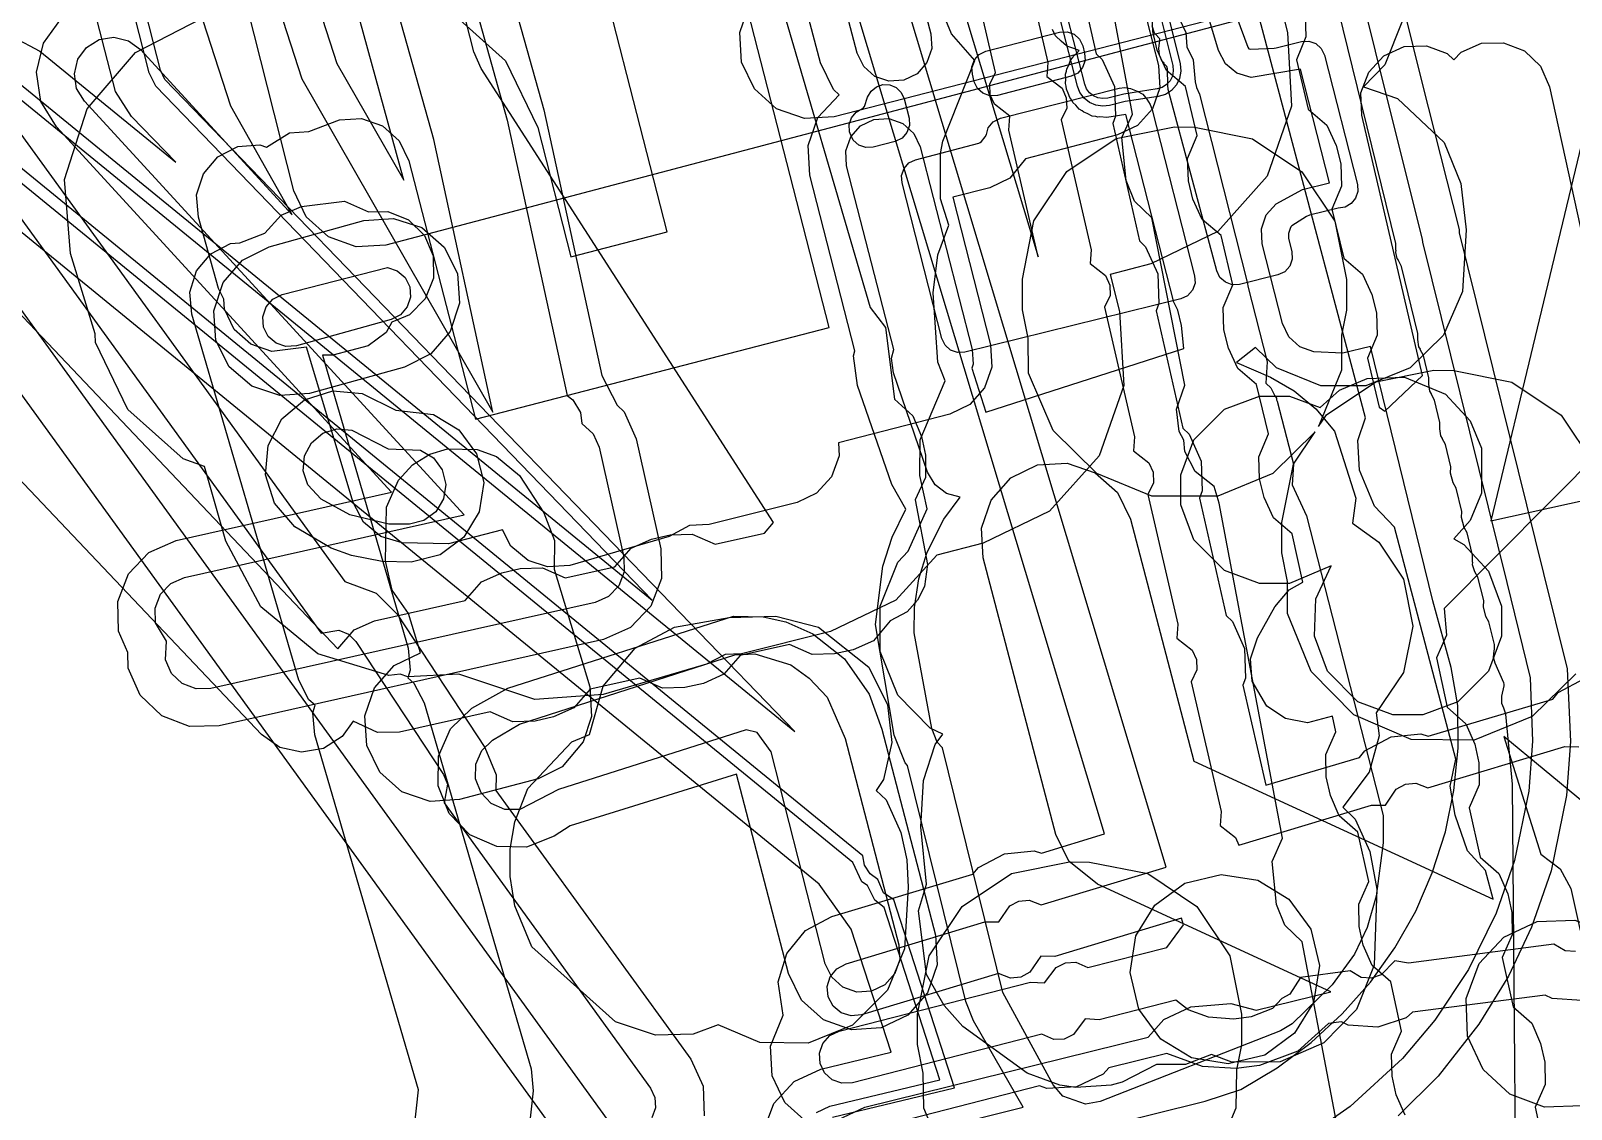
# Model space of a CAD drawing. Header units: metres. Extents: x 17722 to 17999, y 13535 to 15917.
# Drawn here: x 17899.3 to 17939.81, y 13712.92 to 13741.26 of the extents above; entities that cross this region are included whole.
import ezdxf

# ---------------------------------------------------------------- set-up
doc = ezdxf.new("R2010")
doc.units = ezdxf.units.M
doc.layers.add('AI_GREENING_EXCLUSIONS', color=1, linetype='Continuous')
doc.layers.add('AI_GREENING_LAWN', color=82, linetype='Continuous')

msp = doc.modelspace()

# ---------------------------------------------------------------- linework, layer by layer
at = {"layer": 'AI_GREENING_EXCLUSIONS'}
for points in [[(17911.185, 13832.89), (17915.907, 13814.142), (17917.837, 13806.842), (17918.05, 13806.448), (17922.575, 13788.457), (17922.637, 13787.763), (17922.907, 13787.318), (17930.638, 13756.646), (17932.295, 13750.248), (17934.916, 13739.669), (17935.894, 13735.791), (17935.898, 13735.707), (17938.115, 13726.761), (17938.731, 13724.255), (17938.794, 13722.594), (17938.694, 13721.282), (17938.319, 13719.453), (17937.841, 13718.074), (17937.111, 13716.59), (17936.226, 13715.259), (17935.376, 13714.254), (17934.001, 13712.991), (17932.767, 13712.129)], [(17912.155, 13833.134), (17916.876, 13814.392), (17918.775, 13807.209), (17919.02, 13806.692), (17923.544, 13788.701), (17923.569, 13788.209), (17923.877, 13787.564), (17931.597, 13756.93), (17933.263, 13750.496), (17935.886, 13739.914), (17936.863, 13736.039), (17936.867, 13735.955), (17939.086, 13727), (17939.086, 13727), (17939.703, 13724.494), (17939.793, 13722.582), (17939.687, 13721.165), (17939.281, 13719.181), (17938.77, 13717.703), (17938.157, 13716.413), (17937.383, 13715.15), (17936.309, 13713.79), (17935.26, 13712.744)], [(17899.166, 13808.066), (17968.098, 13807.648), (17968.863, 13807.491), (17968.863, 13807.491), (17969.105, 13807.369), (17969.686, 13806.848), (17970.023, 13806.144), (17983.378, 13754.016), (17983.421, 13753.237), (17983.162, 13752.501), (17982.641, 13751.92), (17981.937, 13751.583), (17981.486, 13751.521), (17967.663, 13751.208), (17908.64, 13735.628), (17907.861, 13735.588), (17907.126, 13735.849), (17906.546, 13736.371), (17906.215, 13737.057), (17888.497, 13806.973)], [(17928.509, 13742.097), (17928.957, 13740.351), (17928.99, 13739.769), (17928.797, 13739.216), (17928.405, 13738.778), (17927.88, 13738.526), (17925.46, 13737.9), (17925.044, 13737.392), (17924.519, 13737.14), (17923.548, 13736.889), (17924.543, 13733.012), (17924.575, 13732.427), (17924.382, 13731.877), (17923.993, 13731.441), (17923.465, 13731.187), (17920.541, 13730.43), (17920.557, 13730.094), (17920.36, 13729.543), (17919.967, 13729.11), (17919.45, 13728.863), (17917.144, 13728.286), (17916.622, 13728.258), (17916.089, 13727.971), (17913.472, 13727.206), (17912.888, 13727.173), (17912.377, 13727.343), (17911.928, 13727.718), (17911.705, 13728.145), (17910.287, 13727.778), (17909.065, 13727.804), (17908.505, 13727.974), (17908.053, 13728.346), (17907.777, 13728.862), (17906.552, 13732.952), (17905.636, 13732.834), (17905.084, 13733.027), (17904.648, 13733.417), (17904.394, 13733.945), (17904.379, 13734.213), (17904.24, 13734.488), (17903.707, 13736.367), (17903.661, 13736.95), (17903.661, 13736.95), (17903.841, 13737.507), (17904.22, 13737.952), (17904.742, 13738.219), (17905.325, 13738.265), (17905.497, 13738.209), (17906.106, 13738.579), (17906.614, 13738.619), (17907.415, 13738.924), (17907.999, 13738.957), (17908.551, 13738.764), (17908.988, 13738.374), (17909.242, 13737.846), (17910.991, 13731.059), (17920.297, 13733.466), (17901.768, 13805.668)], [(17910.33, 13741.778), (17911.785, 13740.478), (17912.631, 13738.72), (17913.506, 13735.325), (17916.038, 13735.98), (17898.378, 13804.798)], [(17904.496, 13749.218), (17907.347, 13740.405), (17909.107, 13737.336), (17906.902, 13745.378)], [(17903.545, 13748.91), (17906.428, 13739.998), (17911.45, 13731.241), (17909.898, 13738.405), (17907.865, 13745.648)], [(17895.36, 13737.669), (17907.372, 13725.015), (17907.808, 13725.522), (17908.343, 13725.759), (17910.72, 13726.292), (17911.15, 13726.784), (17911.685, 13727.021), (17912.173, 13727.131), (17912.758, 13727.145), (17913.357, 13726.884), (17914.659, 13727.176), (17915.089, 13727.668), (17915.624, 13727.905), (17916.112, 13728.015), (17916.697, 13728.029), (17917.296, 13727.768), (17918.598, 13728.06), (17918.83, 13728.344), (17911.144, 13740.27), (17910.952, 13740.712), (17909.04, 13748.202)], [(17909.79, 13746.189), (17911.831, 13738.917), (17913.41, 13731.677), (17913.557, 13731.565), (17913.755, 13731.229), (17913.795, 13730.946), (17914.088, 13730.673), (17914.247, 13730.316), (17914.895, 13727.433), (17914.905, 13727.042), (17914.765, 13726.679), (17914.496, 13726.396), (17914.139, 13726.238), (17904.035, 13723.975), (17903.645, 13723.965), (17903.281, 13724.106), (17902.998, 13724.375), (17902.84, 13724.732), (17902.869, 13725.22), (17902.582, 13725.699), (17902.573, 13726.089), (17902.714, 13726.453), (17902.983, 13726.736), (17903.34, 13726.893), (17910.693, 13728.54), (17900.709, 13739.417), (17900.506, 13739.751), (17900.446, 13740.136), (17900.538, 13740.515), (17900.538, 13740.515), (17900.769, 13740.83), (17901.102, 13741.033), (17901.488, 13741.093), (17901.867, 13741.001), (17902.182, 13740.77), (17906.171, 13736.426), (17904.557, 13739.283), (17901.642, 13748.294)], [(17942.406, 13747.96), (17937.694, 13728.384), (17950.707, 13731.248)], [(17920.525, 13712.64), (17921.231, 13712.972), (17928.683, 13714.814), (17929.101, 13715.274), (17929.808, 13715.605), (17930.861, 13715.694), (17931.522, 13715.517), (17933.49, 13716.003), (17927.353, 13718.833), (17926.597, 13719.44), (17926.256, 13720.142), (17924.349, 13727.414), (17924.302, 13728.193), (17924.557, 13728.93), (17925.075, 13729.514), (17925.776, 13729.856), (17926.555, 13729.903), (17927.293, 13729.648), (17927.877, 13729.13), (17928.218, 13728.428), (17929.885, 13722.07), (17937.754, 13718.442), (17937.554, 13719.195), (17937.082, 13719.71), (17936.761, 13720.645), (17936.624, 13721.413), (17936.778, 13722.118), (17935.159, 13728.22), (17934.639, 13728.765), (17934.244, 13729.718), (17934.195, 13730.497), (17934.398, 13731.09), (17930.033, 13747.539)], [(17910.753, 13746.459), (17912.794, 13739.188), (17914.318, 13732.207), (17914.718, 13731.428), (17914.906, 13731.249), (17915.222, 13730.536), (17915.871, 13727.651), (17915.89, 13726.871), (17915.609, 13726.143), (17915.071, 13725.578), (17914.359, 13725.262), (17913.539, 13725.079), (17904.253, 13722.999), (17903.473, 13722.98), (17902.745, 13723.262), (17902.18, 13723.8), (17901.865, 13724.514), (17901.855, 13724.92), (17901.607, 13725.481), (17901.588, 13726.261), (17901.869, 13726.989), (17902.408, 13727.553), (17903.121, 13727.869), (17908.789, 13729.139), (17899.972, 13738.741), (17899.567, 13739.408), (17899.447, 13740.179), (17899.632, 13740.937), (17900.093, 13741.567)], [(17921.771, 13745.726), (17922.969, 13741.185), (17922.993, 13740.796), (17922.866, 13740.427), (17922.608, 13740.135), (17922.257, 13739.964), (17921.868, 13739.94), (17921.499, 13740.066), (17921.206, 13740.325), (17921.035, 13740.675), (17919.583, 13746.182)], [(17898.714, 13739.725), (17919.395, 13722.842), (17902.826, 13739.987), (17902.708, 13740.233), (17901.237, 13745.994)], [(17898.904, 13739.957), (17915.637, 13726.297), (17902.585, 13739.807), (17902.417, 13740.159), (17900.973, 13745.817)], [(17923.124, 13712.405), (17925.401, 13712.972), (17924.089, 13715.24), (17923.888, 13715.747), (17922.359, 13721.955), (17922.295, 13722.02), (17922.008, 13722.746), (17921.517, 13725.655), (17921.708, 13727.188), (17921.956, 13727.955), (17922.316, 13728.688), (17921.94, 13729.34), (17921.04, 13731.944), (17920.934, 13732.717), (17920.97, 13732.854), (17919.786, 13737.469), (17919.743, 13738.248), (17920.001, 13738.984), (17920.562, 13739.585), (17920.411, 13739.719), (17920.068, 13740.42), (17918.616, 13745.927)], [(17898.847, 13741.098), (17899.536, 13740.732), (17903.11, 13737.814), (17901.948, 13739.016), (17901.526, 13739.672), (17900.069, 13745.315)], [(17922.952, 13744.753), (17925.792, 13735.325), (17925.021, 13738.656), (17925.047, 13739.022), (17924.646, 13739.336), (17924.533, 13739.585), (17924.525, 13739.858), (17924.671, 13740.166), (17923.839, 13743.758)], [(17939.921, 13717.065), (17939.648, 13717.083), (17939.356, 13717.258), (17935.531, 13716.756), (17935.168, 13716.819), (17934.817, 13716.449), (17934.559, 13716.362), (17934.286, 13716.38), (17933.994, 13716.555), (17932.694, 13716.384), (17932.412, 13715.941), (17932.2, 13715.831), (17931.956, 13715.565), (17931.391, 13715.347), (17930.935, 13715.283), (17930.269, 13715.334), (17929.74, 13715.533), (17929.41, 13715.786), (17927.395, 13715.271), (17927.028, 13715.29), (17926.724, 13714.881), (17926.477, 13714.763), (17926.205, 13714.749), (17925.893, 13714.888), (17920.906, 13713.613), (17920.633, 13713.598), (17920.376, 13713.689), (17920.173, 13713.871), (17920.055, 13714.118), (17920.04, 13714.39), (17920.131, 13714.648), (17920.313, 13714.851), (17920.559, 13714.969), (17925.595, 13716.256), (17925.962, 13716.238), (17926.267, 13716.646), (17926.513, 13716.764), (17926.786, 13716.779), (17927.097, 13716.64), (17929.177, 13717.172), (17929.617, 13717.767), (17929.564, 13717.943), (17926.23, 13716.936), (17925.862, 13716.939), (17925.576, 13716.517), (17925.335, 13716.389), (17925.063, 13716.362), (17924.746, 13716.488), (17921.146, 13715.4), (17920.874, 13715.374), (17920.613, 13715.454), (17920.402, 13715.627), (17920.273, 13715.868), (17920.247, 13716.14), (17920.326, 13716.401), (17920.5, 13716.612), (17920.741, 13716.741), (17924.389, 13717.842), (17924.756, 13717.84), (17925.043, 13718.261), (17925.284, 13718.39), (17925.556, 13718.416), (17925.873, 13718.291), (17929.161, 13719.284), (17921.616, 13744.335)], [(17934.188, 13709.675), (17932.738, 13717.317), (17932.278, 13717.756), (17932.059, 13718.299), (17931.943, 13719.43), (17932.22, 13720.043), (17930.548, 13728.85), (17930.42, 13729.29), (17929.921, 13729.683), (17929.651, 13730.202), (17929.624, 13730.506), (17929.496, 13730.736), (17929.428, 13731.317), (17929.646, 13731.953), (17928.782, 13736.347), (17928.324, 13736.787), (17928.107, 13737.33), (17927.996, 13738.462), (17928.275, 13739.074), (17927.33, 13744.15)], [(17919.713, 13712.571), (17919.132, 13713.092), (17918.795, 13713.796), (17918.753, 13714.575), (17919.083, 13715.39), (17918.953, 13716.269), (17919.181, 13717.015), (17919.676, 13717.618), (17920.365, 13717.985), (17924.076, 13719.093), (17924.219, 13719.267), (17924.908, 13719.634), (17925.685, 13719.71), (17925.879, 13719.65), (17927.541, 13720.153), (17920.379, 13743.934)], [(17925.233, 13743.942), (17926.046, 13740.433), (17926.019, 13740.066), (17926.421, 13739.753), (17926.533, 13739.504), (17926.542, 13739.231), (17926.396, 13738.923), (17927.186, 13735.51), (17927.159, 13735.144), (17927.561, 13734.83), (17927.673, 13734.581), (17927.682, 13734.308), (17927.536, 13734), (17928.326, 13730.588), (17928.299, 13730.221), (17928.701, 13729.908), (17928.813, 13729.659), (17928.822, 13729.386), (17928.676, 13729.078), (17929.466, 13725.666), (17929.439, 13725.299), (17929.841, 13724.986), (17929.953, 13724.737), (17929.962, 13724.464), (17929.816, 13724.156), (17930.606, 13720.744), (17930.58, 13720.377), (17930.981, 13720.063), (17931.073, 13719.861), (17934.556, 13720.913), (17934.924, 13720.911), (17935.21, 13721.332), (17935.451, 13721.461), (17935.723, 13721.487), (17936.04, 13721.362), (17939.64, 13722.449), (17940.008, 13722.446)], [(17926.59, 13743.846), (17927.314, 13740.663), (17927.479, 13740.508), (17927.8, 13739.797), (17927.824, 13739.017), (17927.752, 13738.827), (17928.454, 13735.74), (17928.619, 13735.586), (17928.94, 13734.875), (17928.964, 13734.095), (17928.892, 13733.905), (17929.595, 13730.818), (17929.759, 13730.664), (17930.08, 13729.952), (17930.104, 13729.172), (17930.032, 13728.983), (17930.735, 13725.896), (17930.899, 13725.741), (17931.22, 13725.03), (17931.244, 13724.25), (17931.173, 13724.06), (17931.781, 13721.433), (17934.244, 13722.164), (17934.387, 13722.338), (17935.075, 13722.705), (17935.852, 13722.781), (17936.046, 13722.721), (17939.327, 13723.7), (17939.471, 13723.874), (17940.159, 13724.241)], [(17931.898, 13742.973), (17932.347, 13741.221), (17932.456, 13739.282), (17931.812, 13737.44), (17930.513, 13735.985), (17928.756, 13735.137), (17927.682, 13734.859), (17927.933, 13733.882), (17928.041, 13731.943), (17927.393, 13730.093), (17926.092, 13728.64), (17924.342, 13727.798), (17923.126, 13727.484), (17922.051, 13726.298), (17920.327, 13725.474), (17917.994, 13724.89), (17917.565, 13724.87), (17917.072, 13724.612), (17914.349, 13723.818), (17912.558, 13723.688), (17910.554, 13724.355), (17909.217, 13724.28), (17909.013, 13724.35), (17908.72, 13724.321), (17906.853, 13724.889), (17905.346, 13726.127), (17904.428, 13727.849), (17903.871, 13729.815), (17903.305, 13730.013), (17901.851, 13731.313), (17901.005, 13733.071), (17900.992, 13733.299), (17900.34, 13735.412), (17900.184, 13737.357), (17900.785, 13739.213), (17900.785, 13739.213), (17902.05, 13740.698), (17903.787, 13741.586)], [(17918.808, 13742.762), (17921.376, 13733.993), (17921.78, 13733.465), (17922.018, 13731.581), (17922.5, 13731.141), (17922.726, 13730.601), (17922.826, 13730.111), (17922.828, 13729.526), (17922.554, 13728.933), (17922.882, 13727.235), (17922.802, 13726.655), (17922.618, 13726.294), (17922.345, 13725.995), (17921.903, 13725.755), (17921.461, 13725.232), (17920.926, 13724.995), (17920.439, 13724.886), (17919.853, 13724.872), (17919.255, 13725.133), (17917.952, 13724.841), (17917.522, 13724.349), (17916.987, 13724.112), (17916.499, 13724.002), (17915.914, 13723.988), (17915.316, 13724.249), (17914.013, 13723.957), (17913.583, 13723.465), (17913.048, 13723.228), (17912.56, 13723.118), (17911.975, 13723.104), (17911.377, 13723.365), (17909, 13722.832), (17908.415, 13722.818), (17907.777, 13723.116), (17907.491, 13722.711), (17906.996, 13722.399), (17906.419, 13722.3), (17905.848, 13722.429), (17905.37, 13722.766), (17893.184, 13735.604)], [(17923.372, 13711.436), (17930.185, 13713.128), (17931.121, 13713.44), (17932.078, 13714.006), (17932.972, 13714.668), (17933.791, 13715.421), (17934.528, 13716.254), (17935.173, 13717.159), (17935.721, 13718.127), (17936.157, 13719.133), (17936.502, 13720.207), (17936.725, 13721.297), (17936.834, 13722.404), (17936.829, 13723.53), (17936.655, 13724.53), (17936.173, 13726.284), (17936.173, 13726.284), (17936.173, 13726.284), (17934.528, 13732.969), (17933.803, 13732.791), (17933.04, 13732.827), (17932.672, 13732.957), (17932.382, 13733.218), (17932.214, 13733.571), (17931.682, 13735.667), (17931.662, 13736.056), (17931.792, 13736.424), (17932.053, 13736.714), (17932.744, 13737.096), (17933.452, 13737.27), (17932.69, 13740.258), (17931.394, 13740.037), (17931.021, 13740.151), (17930.721, 13740.4), (17930.538, 13740.745), (17929.993, 13742.569)], [(17935.376, 13741.535), (17934.906, 13740.37), (17934.348, 13739.79), (17935.242, 13739.487), (17936.466, 13738.329), (17936.912, 13737.254), (17937.045, 13736.037), (17936.951, 13734.41), (17936.453, 13733.26), (17935.576, 13732.405), (17934.411, 13731.935), (17933.224, 13731.935), (17932.058, 13732.405), (17931.504, 13732.937), (17931.009, 13732.549), (17931.904, 13732.162), (17932.524, 13731.799), (17933.093, 13731.332), (17933.587, 13730.742), (17934.149, 13728.981), (17934.056, 13728.318), (17934.752, 13727.827), (17935.398, 13726.847), (17935.645, 13725.614), (17935.4, 13724.394), (17934.683, 13723.341), (17934.763, 13722.732), (17934.499, 13721.773), (17933.803, 13720.854), (17934.129, 13720.545), (17934.514, 13719.689), (17934.697, 13718.699), (17934.631, 13716.708), (17934.162, 13715.542), (17933.306, 13714.665), (17932.156, 13714.167), (17930.887, 13714.151), (17930.355, 13714.355), (17929.668, 13714.089), (17928.9, 13714.089), (17928.004, 13713.628), (17927.709, 13713.55), (17926.787, 13713.487), (17926.359, 13713.55), (17925.506, 13713.865), (17923.812, 13715.095), (17923.322, 13715.644), (17922.857, 13716.459), (17922.642, 13718.131), (17922.858, 13718.835), (17922.705, 13720.336), (17922.774, 13721.558), (17923.084, 13722.504), (17923.084, 13722.504), (17923.281, 13722.78), (17922.953, 13722.932), (17922.104, 13723.8), (17921.637, 13724.953), (17921.637, 13726.14), (17922.104, 13727.294), (17922.376, 13727.585), (17922.874, 13728.698), (17922.678, 13729.578), (17922.689, 13730.517), (17923.346, 13732.062), (17923.156, 13732.557), (17923.028, 13734.375), (17923.157, 13735.373), (17923.447, 13736.152), (17923.224, 13736.852), (17923.224, 13738.039), (17923.289, 13738.361), (17924.129, 13740.487), (17923.515, 13741.186), (17923.062, 13742.27)], [(17929.063, 13742.271), (17929.525, 13740.397), (17929.545, 13740.205), (17929.512, 13740.015), (17929.428, 13739.841), (17929.3, 13739.697), (17929.137, 13739.593), (17928.952, 13739.537), (17928.081, 13739.404), (17927.669, 13739.303), (17927.489, 13739.283), (17927.31, 13739.31), (17927.143, 13739.382), (17927.001, 13739.495), (17926.892, 13739.64), (17926.825, 13739.809), (17926.379, 13741.547)], [(17928.869, 13742.223), (17929.331, 13740.349), (17929.345, 13740.212), (17929.322, 13740.076), (17929.262, 13739.952), (17929.17, 13739.849), (17929.054, 13739.775), (17928.922, 13739.735), (17928.042, 13739.6), (17927.622, 13739.497), (17927.493, 13739.483), (17927.365, 13739.502), (17927.246, 13739.554), (17927.144, 13739.634), (17927.067, 13739.738), (17927.019, 13739.859), (17926.572, 13741.597)], [(17935.441, 13712.759), (17935.206, 13713.295), (17935.099, 13713.783), (17935.087, 13714.368), (17935.351, 13714.966), (17935.066, 13716.263), (17934.576, 13716.695), (17934.341, 13717.231), (17934.234, 13717.719), (17934.222, 13718.304), (17934.486, 13718.902), (17934.201, 13720.199), (17933.711, 13720.631), (17933.476, 13721.167), (17933.368, 13721.655), (17933.357, 13722.24), (17933.62, 13722.838), (17933.53, 13723.247), (17932.871, 13723.076), (17932.296, 13723.188), (17931.809, 13723.512), (17931.422, 13724.169), (17931.376, 13724.753), (17931.557, 13725.309), (17932.014, 13726.124), (17932.394, 13726.569), (17932.755, 13726.774), (17932.474, 13728.043), (17931.977, 13728.466), (17931.732, 13728.998), (17931.616, 13729.485), (17931.594, 13730.069), (17931.846, 13730.672), (17931.538, 13731.963), (17931.04, 13732.386), (17930.795, 13732.918), (17930.679, 13733.404), (17930.657, 13733.989), (17930.909, 13734.591), (17930.601, 13735.882), (17930.103, 13736.305), (17929.858, 13736.837), (17929.742, 13737.324), (17929.72, 13737.908), (17929.972, 13738.511), (17929.664, 13739.802), (17929.166, 13740.225), (17928.922, 13740.757), (17928.805, 13741.243), (17928.783, 13741.828)], [(17929.509, 13741.572), (17929.677, 13741.223), (17929.7, 13740.847), (17929.868, 13740.498), (17929.923, 13739.919), (17929.96, 13739.778), (17930.032, 13739.597), (17931.301, 13734.624), (17931.304, 13734.553), (17931.816, 13732.563), (17931.777, 13732.006), (17931.788, 13731.991), (17931.913, 13731.879), (17932.012, 13731.671), (17932.057, 13731.607), (17932.063, 13731.565), (17932.081, 13731.527), (17932.504, 13729.872), (17932.471, 13729.33), (17932.85, 13728.518), (17934.865, 13720.638), (17934.863, 13719.921), (17934.68, 13718.517), (17934.448, 13717.694), (17934.115, 13716.99), (17933.522, 13716.188), (17932.472, 13715.166), (17932.163, 13714.975), (17927.423, 13713.121), (17927.039, 13713.052), (17926.443, 13713.264), (17926.189, 13713.56), (17924.859, 13715.986), (17923.274, 13722.42), (17923.136, 13722.563), (17922.992, 13722.926), (17922.533, 13725.437), (17922.537, 13726.104), (17922.537, 13726.104), (17922.656, 13726.858), (17922.877, 13727.564), (17923.313, 13728.427), (17923.739, 13729.002), (17923.381, 13729.1), (17923.082, 13729.33), (17922.885, 13729.667), (17921.985, 13732.271), (17921.932, 13732.657), (17921.993, 13732.89), (17920.754, 13737.718), (17920.733, 13738.107), (17920.862, 13738.475), (17921.123, 13738.766), (17921.474, 13738.935), (17921.864, 13738.956), (17922.232, 13738.827), (17922.523, 13738.566), (17922.691, 13738.215), (17924.059, 13732.887), (17924.08, 13732.498), (17924.045, 13732.399), (17924.418, 13731.242), (17929.627, 13732.917), (17929.566, 13733.522), (17929.462, 13733.921), (17929.363, 13734.129), (17928.099, 13739.063), (17927.601, 13738.982), (17927.417, 13739.001), (17927.362, 13738.993), (17927.308, 13739.012), (17927.213, 13739.021), (17927.082, 13739.091), (17926.994, 13739.122), (17926.948, 13739.163), (17926.869, 13739.206), (17926.781, 13739.313), (17926.703, 13739.383), (17926.674, 13739.444), (17926.622, 13739.508), (17926.585, 13739.628), (17926.534, 13739.734), (17926.53, 13739.811), (17926.509, 13739.881), (17926.52, 13739.993), (17926.513, 13740.124), (17926.541, 13740.204), (17926.548, 13740.269), (17926.595, 13740.358), (17926.642, 13740.492), (17926.704, 13740.561), (17926.732, 13740.613), (17926.802, 13740.671), (17926.87, 13740.746), (17926.727, 13740.798), (17926.548, 13740.861), (17926.544, 13740.864), (17926.538, 13740.866), (17926.398, 13740.994), (17926.257, 13741.121), (17926.255, 13741.126), (17926.251, 13741.13), (17926.17, 13741.302)], [(17932.812, 13741.687), (17932.834, 13741.102), (17932.582, 13740.499), (17932.89, 13739.208), (17933.388, 13738.785), (17933.633, 13738.253), (17933.749, 13737.767), (17933.771, 13737.182), (17933.519, 13736.58), (17933.827, 13735.289), (17934.325, 13734.866), (17934.569, 13734.334), (17934.686, 13733.848), (17934.708, 13733.263), (17934.455, 13732.66), (17934.764, 13731.369), (17934.912, 13731.27), (17935.904, 13732.204), (17934.301, 13739.048), (17934.281, 13739.633), (17934.487, 13740.181), (17934.886, 13740.608), (17935.419, 13740.851), (17936.004, 13740.87), (17936.552, 13740.665), (17936.724, 13740.504), (17936.913, 13740.702), (17937.449, 13740.937), (17938.034, 13740.949), (17938.58, 13740.736), (17939.002, 13740.331), (17939.237, 13739.795), (17941.032, 13731.648)], [(17913.415, 13711.887), (17894.434, 13738.078), (17894.434, 13738.078), (17894.108, 13738.787), (17894.078, 13739.567), (17894.349, 13740.299), (17894.88, 13740.871), (17895.589, 13741.197), (17896.369, 13741.227), (17897.1, 13740.956), (17897.673, 13740.425), (17907.557, 13726.787), (17908.382, 13726.484), (17908.931, 13725.929), (17911.242, 13722.429), (17911.537, 13721.706), (17911.534, 13721.298), (17916.654, 13714.234), (17916.98, 13713.525), (17917.009, 13712.745)], [(17914.468, 13712.649), (17895.487, 13738.841), (17895.373, 13739.089), (17895.362, 13739.362), (17895.457, 13739.618), (17895.643, 13739.818), (17895.891, 13739.933), (17896.164, 13739.943), (17896.42, 13739.848), (17896.62, 13739.662), (17906.932, 13725.434), (17907.402, 13725.513), (17907.654, 13725.407), (17907.846, 13725.213), (17910.157, 13721.712), (17910.26, 13721.459), (17910.167, 13720.969), (17915.601, 13713.471), (17915.715, 13713.223), (17915.726, 13712.95), (17915.631, 13712.694)], [(17920.383, 13712.707), (17923.594, 13713.477), (17921.993, 13718.42), (17921.727, 13718.604), (17921.58, 13718.96), (17921.374, 13719.103), (17921.228, 13719.333), (17921.185, 13719.574), (17897.829, 13738.64)], [(17939.928, 13724.36), (17938.784, 13723.237), (17937.262, 13722.617), (17935.601, 13722.633), (17934.092, 13723.28), (17932.969, 13724.424), (17932.349, 13725.946), (17932.349, 13726.789), (17932.2, 13727.539), (17932.2, 13728.341), (17932.504, 13729.872), (17933.073, 13730.723), (17931.962, 13729.632), (17931.962, 13729.632), (17930.517, 13729.028), (17928.778, 13729.028), (17927.334, 13729.632), (17926.19, 13730.755), (17925.542, 13732.263), (17925.527, 13733.184), (17925.378, 13733.934), (17925.378, 13734.736), (17925.682, 13736.266), (17926.549, 13737.564), (17927.847, 13738.431), (17929.378, 13738.736), (17929.9, 13738.731), (17931.43, 13738.426), (17932.728, 13737.559), (17933.595, 13736.261), (17933.9, 13734.731), (17933.9, 13733.925), (17933.768, 13733.266), (17933.768, 13732.341), (17933.167, 13730.863), (17933.372, 13731.169), (17934.669, 13732.037), (17936.2, 13732.341), (17936.722, 13732.336), (17938.253, 13732.032), (17939.55, 13731.164), (17940.418, 13729.867)], [(17919.959, 13712.835), (17920.313, 13712.999), (17923.208, 13713.693), (17921.744, 13718.216), (17921.498, 13718.41), (17921.303, 13718.794), (17921.158, 13718.895), (17920.916, 13719.406), (17897.639, 13738.408)], [(17918.571, 13712.34), (17918.842, 13713.072), (17919.372, 13713.645), (17920.08, 13713.971), (17921.924, 13714.413), (17920.875, 13717.652), (17920.032, 13718.837), (17897.007, 13737.633)], [(17908.581, 13705.075), (17909.496, 13713.425), (17906.766, 13722.756), (17906.715, 13723.339), (17906.778, 13723.541), (17906.616, 13723.676), (17906.345, 13724.195), (17903.531, 13733.813), (17903.48, 13734.396), (17903.655, 13734.954), (17904.031, 13735.403), (17904.55, 13735.674), (17904.794, 13735.695), (17905.455, 13735.948), (17905.884, 13736.416), (17906.422, 13736.646), (17907.551, 13736.784), (17908.182, 13736.507), (17908.693, 13736.513), (17909.236, 13736.295), (17909.654, 13735.885), (17909.884, 13735.347), (17909.89, 13734.762), (17909.672, 13734.219), (17909.263, 13733.8), (17908.799, 13733.602), (17908.642, 13733.335), (17908.175, 13732.982), (17907.244, 13732.741), (17906.971, 13732.738), (17909.224, 13725.038), (17909.276, 13724.455), (17909.213, 13724.253), (17909.375, 13724.117), (17909.646, 13723.598), (17912.46, 13713.979), (17912.511, 13713.398), (17911.976, 13708.516)], [(17940.631, 13730.269), (17936.468, 13726.075), (17936.529, 13725.376), (17936.265, 13724.779), (17936.55, 13723.482), (17937.04, 13723.05), (17937.275, 13722.514), (17937.383, 13722.026), (17937.394, 13721.441), (17937.131, 13720.843), (17937.416, 13719.546), (17937.906, 13719.114), (17938.14, 13718.578), (17938.248, 13718.09), (17938.26, 13717.505), (17937.996, 13716.907), (17938.281, 13715.61), (17938.771, 13715.178), (17939.006, 13714.642), (17939.113, 13714.154), (17939.125, 13713.569), (17938.861, 13712.971), (17939.146, 13711.674)], [(17940.156, 13720.958), (17938.038, 13722.717), (17939.009, 13719.618), (17939.517, 13719.235), (17939.797, 13718.722), (17940.043, 13717.612)], [(17940.09, 13715.776), (17939.311, 13715.827), (17939.129, 13715.917), (17935.636, 13715.471), (17935.467, 13715.323), (17934.728, 13715.073), (17933.949, 13715.124), (17933.767, 13715.214), (17933.43, 13715.17), (17932.619, 13714.447), (17931.617, 13714.067), (17930.995, 13713.984), (17930.117, 13714.041), (17929.178, 13714.385), (17927.654, 13714.008), (17927.503, 13713.841), (17926.799, 13713.504), (17926.02, 13713.462), (17925.829, 13713.529), (17921.228, 13712.353)]]:
    msp.add_lwpolyline(points, dxfattribs=at)
for points in [[(17932.987, 13746.213), (17933.724, 13745.955), (17934.306, 13745.435), (17934.644, 13744.732), (17934.688, 13743.953), (17934.43, 13743.216), (17933.91, 13742.634), (17933.207, 13742.296), (17920.427, 13739.001), (17919.648, 13738.957), (17918.911, 13739.215), (17918.329, 13739.735), (17917.991, 13740.438), (17917.947, 13741.217), (17918.205, 13741.953), (17918.725, 13742.535), (17919.428, 13742.874), (17932.208, 13746.169), (17932.987, 13746.213)], [(17904.867, 13735.238), (17905.565, 13735.588), (17908.061, 13736.278), (17908.839, 13736.335), (17909.58, 13736.09), (17910.171, 13735.58), (17910.521, 13734.883), (17910.578, 13734.105), (17910.333, 13733.364), (17909.823, 13732.773), (17909.126, 13732.423), (17906.63, 13731.733), (17905.852, 13731.676), (17905.111, 13731.921), (17904.52, 13732.431), (17904.17, 13733.128), (17904.112, 13733.906), (17904.357, 13734.647), (17904.867, 13735.238)], [(17905.667, 13734.213), (17905.911, 13734.335), (17908.679, 13735.045), (17908.939, 13734.959), (17909.145, 13734.781), (17909.268, 13734.537), (17909.288, 13734.264), (17909.202, 13734.005), (17909.024, 13733.798), (17908.78, 13733.676), (17906.284, 13732.986), (17906.011, 13732.966), (17905.752, 13733.052), (17905.545, 13733.23), (17905.423, 13733.474), (17905.403, 13733.746), (17905.488, 13734.006), (17905.667, 13734.213)], [(17929.548, 13728.805), (17929.548, 13729.596), (17929.889, 13730.513), (17930.696, 13731.319), (17931.613, 13731.661), (17932.404, 13731.661), (17933.212, 13731.365), (17933.719, 13731.821), (17934.442, 13732.123), (17935.428, 13732.162), (17936.504, 13731.714), (17937.151, 13731.015), (17937.453, 13730.292), (17937.453, 13729.112), (17937.151, 13728.389), (17936.723, 13727.909), (17936.988, 13727.758), (17937.635, 13727.059), (17937.976, 13726.142), (17937.976, 13725.35), (17937.635, 13724.433), (17936.829, 13723.627), (17935.912, 13723.286), (17935.12, 13723.286), (17934.203, 13723.627), (17933.397, 13724.433), (17933.056, 13725.35), (17933.095, 13726.336), (17933.494, 13727.202), (17932.404, 13726.74), (17931.613, 13726.74), (17930.696, 13727.081), (17929.889, 13727.888), (17929.548, 13728.805)], [(17908.018, 13731.73), (17908.897, 13731.293), (17909.892, 13731.178), (17910.56, 13730.775), (17911.023, 13730.147), (17911.211, 13729.39), (17911.095, 13728.618), (17910.692, 13727.95), (17910.064, 13727.487), (17909.306, 13727.299), (17908.54, 13727.313), (17907.736, 13727.469), (17907.196, 13727.662), (17906.242, 13728.222), (17905.707, 13728.847), (17905.471, 13729.591), (17905.539, 13730.368), (17905.899, 13731.061), (17906.496, 13731.563), (17907.241, 13731.798), (17908.018, 13731.73)], [(17908.694, 13730.28), (17909.552, 13730.238), (17909.887, 13730.036), (17910.118, 13729.722), (17910.212, 13729.343), (17910.154, 13728.958), (17909.952, 13728.623), (17909.638, 13728.392), (17909.26, 13728.298), (17908.714, 13728.3), (17907.69, 13728.54), (17906.933, 13728.955), (17906.583, 13729.328), (17906.465, 13729.7), (17906.499, 13730.089), (17906.679, 13730.435), (17906.978, 13730.686), (17907.35, 13730.804), (17907.739, 13730.77), (17908.694, 13730.28)], [(17912.151, 13729.577), (17912.795, 13728.591), (17913.077, 13727.864), (17913.06, 13727.112), (17913.998, 13724.022), (17914.045, 13723.243), (17913.828, 13722.572), (17913.273, 13721.921), (17912.645, 13721.6), (17910.578, 13721.055), (17909.799, 13721.008), (17909.061, 13721.262), (17908.477, 13721.78), (17908.135, 13722.481), (17908.088, 13723.26), (17908.342, 13723.998), (17908.86, 13724.582), (17909.546, 13724.917), (17909.233, 13725.948), (17908.8, 13726.563), (17908.629, 13727.325), (17908.654, 13728.742), (17908.969, 13729.456), (17909.336, 13729.852), (17909.796, 13730.136), (17910.261, 13730.277), (17911.041, 13730.259), (17911.548, 13730.071), (17912.151, 13729.577)], [(17910.012, 13721.419), (17910.025, 13722.199), (17910.335, 13722.915), (17910.896, 13723.458), (17911.845, 13723.989), (17917.779, 13725.879), (17918.559, 13725.861), (17919.152, 13725.729), (17919.866, 13725.415), (17920.695, 13724.753), (17921.345, 13723.83), (17921.682, 13722.911), (17923.095, 13717.493), (17923.14, 13716.714), (17922.885, 13715.976), (17922.366, 13715.393), (17921.664, 13715.053), (17920.885, 13715.007), (17920.148, 13715.263), (17919.564, 13715.781), (17919.224, 13716.484), (17917.858, 13721.722), (17913.486, 13720.368), (17913.064, 13720.096), (17912.338, 13719.809), (17911.558, 13719.822), (17910.842, 13720.132), (17910.299, 13720.693), (17910.012, 13721.419)], [(17913.99, 13722.767), (17914.351, 13724.041), (17915.19, 13725.04), (17916.23, 13725.585), (17917.667, 13725.843), (17918.89, 13725.881), (17920.018, 13725.589), (17921.335, 13724.538), (17921.83, 13723.547), (17921.942, 13722.559), (17921.725, 13721.588), (17921.534, 13721.296), (17921.796, 13721.049), (17922.181, 13720.193), (17922.336, 13719.474), (17922.375, 13718.757), (17922.281, 13717.13), (17921.828, 13716.047), (17920.906, 13715.125), (17919.741, 13714.655), (17918.472, 13714.672), (17917.373, 13715.135), (17916.721, 13714.89), (17915.727, 13714.864), (17914.677, 13715.216), (17912.478, 13717.185), (17912.032, 13718.261), (17911.91, 13719.031), (17911.911, 13719.749), (17912.028, 13720.475), (17912.367, 13721.351), (17913.528, 13722.572), (17913.99, 13722.767)], [(17910.996, 13721.598), (17911.002, 13721.988), (17911.158, 13722.346), (17911.438, 13722.618), (17912.152, 13723.037), (17917.819, 13724.861), (17918.342, 13724.885), (17919.292, 13724.596), (17919.773, 13724.252), (17920.243, 13723.745), (17920.714, 13722.659), (17922.127, 13717.24), (17922.15, 13716.851), (17922.022, 13716.482), (17921.763, 13716.191), (17921.412, 13716.02), (17921.022, 13715.998), (17920.654, 13716.125), (17920.362, 13716.385), (17920.192, 13716.736), (17918.77, 13722.309), (17918.403, 13722.823), (17918.11, 13722.888), (17913.18, 13721.32), (17912.159, 13720.793), (17911.769, 13720.8), (17911.411, 13720.955), (17911.14, 13721.235), (17910.996, 13721.598)], [(17925.088, 13719.115), (17926.619, 13719.419), (17927.141, 13719.414), (17928.672, 13719.11), (17929.969, 13718.242), (17930.837, 13716.945), (17931.141, 13715.414), (17931.141, 13714.608), (17931.01, 13713.949), (17930.994, 13712.947), (17930.39, 13711.502), (17929.203, 13710.315), (17927.681, 13709.695), (17926.02, 13709.711), (17924.511, 13710.358), (17923.388, 13711.502), (17922.784, 13712.947), (17922.768, 13713.867), (17922.619, 13714.617), (17922.619, 13715.419), (17922.923, 13716.95), (17923.791, 13718.247), (17925.088, 13719.115)], [(17932.385, 13718.437), (17932.959, 13717.653), (17933.19, 13716.693), (17933.035, 13715.727), (17932.537, 13714.915), (17931.753, 13714.341), (17930.793, 13714.11), (17929.827, 13714.265), (17929.015, 13714.763), (17928.441, 13715.547), (17928.21, 13716.507), (17928.365, 13717.473), (17928.863, 13718.285), (17929.647, 13718.859), (17930.607, 13719.09), (17931.573, 13718.935), (17932.385, 13718.437)], [(17941.52, 13716.903), (17941.929, 13716.021), (17941.968, 13715.035), (17941.627, 13714.118), (17940.98, 13713.419), (17940.098, 13713.01), (17939.112, 13712.971), (17938.195, 13713.312), (17937.496, 13713.959), (17937.087, 13714.841), (17937.048, 13715.827), (17937.389, 13716.744), (17938.036, 13717.443), (17938.918, 13717.852), (17939.904, 13717.891), (17940.821, 13717.55), (17941.52, 13716.903)]]:
    msp.add_lwpolyline(points, close=True, dxfattribs=at)
at = {"layer": 'AI_GREENING_LAWN'}
for points in [[(17938.527, 13690.038), (17938.264, 13721.443), (17938.263, 13721.464), (17938.091, 13723.299), (17938.035, 13723.46), (17937.985, 13723.583), (17937.987, 13723.779), (17938.044, 13724.048), (17938.046, 13724.086), (17938.036, 13724.122), (17937.809, 13724.639), (17937.768, 13724.799), (17937.782, 13724.965), (17937.794, 13725.012), (17937.795, 13725.132), (17937.648, 13725.725), (17937.569, 13725.865), (17937.505, 13726.125), (17937.51, 13726.286), (17937.359, 13726.899), (17937.278, 13727.043), (17937.218, 13727.223), (17937.222, 13727.3), (17937.216, 13727.3), (17937.217, 13727.482), (17937.071, 13728.069), (17936.992, 13728.209), (17936.928, 13728.469), (17936.933, 13728.63), (17936.783, 13729.24), (17936.704, 13729.38), (17936.64, 13729.64), (17936.645, 13729.8), (17936.502, 13730.388), (17936.416, 13730.549), (17936.422, 13730.552), (17936.383, 13730.618), (17936.352, 13730.806), (17936.357, 13730.971), (17936.214, 13731.558), (17936.128, 13731.72), (17936.134, 13731.723), (17936.095, 13731.789), (17936.064, 13731.976), (17936.069, 13732.141), (17935.926, 13732.729), (17935.841, 13732.89), (17935.846, 13732.893), (17935.807, 13732.959), (17935.776, 13733.146), (17935.781, 13733.312), (17935.35, 13735.07), (17935.265, 13735.231), (17935.267, 13735.232), (17935.237, 13735.279), (17935.198, 13735.438), (17935.203, 13735.494), (17935.2, 13735.494), (17935.201, 13735.676), (17933.305, 13743.382)], [(17931.013, 13741.613), (17931.31, 13740.832), (17931.335, 13740.793), (17931.381, 13740.785), (17932.001, 13740.811), (17932.05, 13740.818), (17932.715, 13740.983), (17932.909, 13740.992), (17933.092, 13740.927), (17933.236, 13740.796), (17933.319, 13740.621), (17934.186, 13737.227), (17934.198, 13737.043), (17934.142, 13736.868), (17934.027, 13736.724), (17933.868, 13736.632), (17933.686, 13736.604), (17933.681, 13736.604), (17932.924, 13736.417), (17932.848, 13736.385), (17932.466, 13736.137), (17932.435, 13736.109), (17932.416, 13736.071), (17932.374, 13735.934), (17932.372, 13735.801), (17932.462, 13735.459), (17932.473, 13735.263), (17932.408, 13735.077), (17932.276, 13734.931), (17932.098, 13734.847), (17931.09, 13734.599), (17930.898, 13734.59), (17930.716, 13734.654), (17930.572, 13734.782), (17930.488, 13734.955), (17929.215, 13739.719), (17929.198, 13739.839), (17929.19, 13740.269), (17929.176, 13740.322), (17929.099, 13740.407), (17929.104, 13740.411), (17929.055, 13740.459), (17928.98, 13740.624), (17928.968, 13740.805), (17928.993, 13741.009), (17928.99, 13741.051), (17928.929, 13741.112), (17928.936, 13741.119), (17928.856, 13741.203), (17928.787, 13741.392)]]:
    msp.add_lwpolyline(points, dxfattribs=at)
for points in [[(17924.42, 13740.729), (17926.356, 13741.23), (17926.551, 13741.241), (17926.735, 13741.177), (17926.881, 13741.046), (17926.965, 13740.87), (17927.015, 13740.677), (17927.026, 13740.482), (17926.961, 13740.298), (17926.832, 13740.153), (17926.656, 13740.068), (17924.72, 13739.568), (17924.525, 13739.556), (17924.34, 13739.621), (17924.195, 13739.751), (17924.11, 13739.927), (17924.061, 13740.121), (17924.05, 13740.316), (17924.114, 13740.499), (17924.244, 13740.645), (17924.42, 13740.729)], [(17922.058, 13739.77), (17922.188, 13739.643), (17922.264, 13739.478), (17922.396, 13738.965), (17922.406, 13738.771), (17922.342, 13738.587), (17922.212, 13738.442), (17922.036, 13738.357), (17921.456, 13738.207), (17921.261, 13738.196), (17921.076, 13738.26), (17920.931, 13738.391), (17920.846, 13738.567), (17920.835, 13738.612), (17920.823, 13738.801), (17920.883, 13738.981), (17921.005, 13739.125), (17921.098, 13739.174), (17921.097, 13739.177), (17921.194, 13739.234), (17921.223, 13739.279), (17921.308, 13739.52), (17921.398, 13739.677), (17921.538, 13739.792), (17921.71, 13739.849), (17921.891, 13739.842), (17922.058, 13739.77)], [(17922.569, 13737.877), (17924.235, 13738.312), (17924.27, 13738.327), (17924.299, 13738.353), (17924.402, 13738.481), (17924.43, 13738.536), (17924.479, 13738.713), (17924.612, 13738.874), (17924.799, 13738.967), (17927.925, 13739.761), (17928.073, 13739.776), (17928.219, 13739.746), (17928.394, 13739.682), (17928.541, 13739.598), (17928.652, 13739.469), (17928.739, 13739.323), (17928.793, 13739.191), (17929.907, 13734.827), (17929.917, 13734.631), (17929.852, 13734.446), (17929.72, 13734.301), (17929.542, 13734.217), (17923.864, 13732.818), (17923.671, 13732.809), (17923.488, 13732.874), (17923.344, 13733.004), (17923.26, 13733.179), (17922.212, 13737.269), (17922.201, 13737.463), (17922.265, 13737.646), (17922.394, 13737.792), (17922.569, 13737.877)]]:
    msp.add_lwpolyline(points, close=True, dxfattribs=at)

doc.saveas('drawing.dxf')
